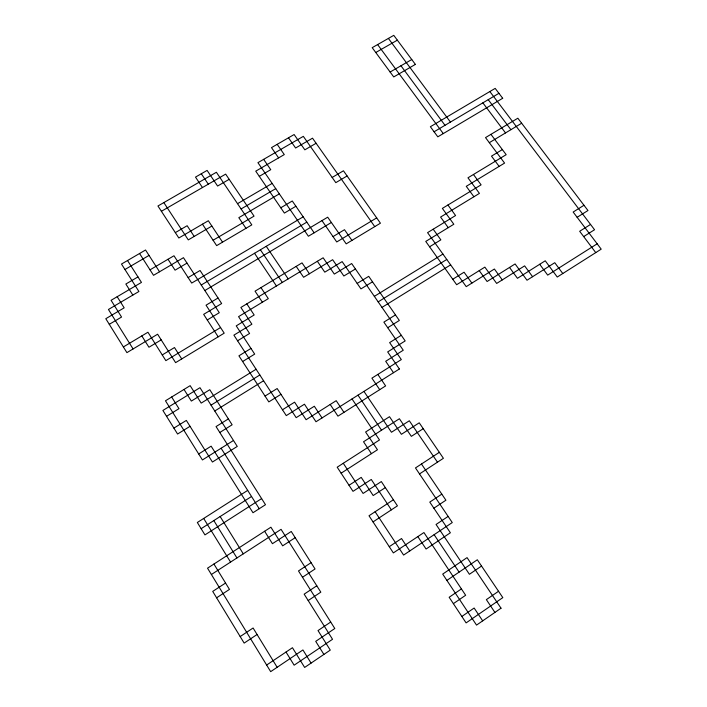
<?xml version="1.0" encoding="UTF-8"?>
<svg xmlns="http://www.w3.org/2000/svg" width="707" height="707" viewBox="0 0 707 707"><rect width="100%" height="100%" fill="white"/><g stroke="black" fill="none" stroke-linecap="round" stroke-linejoin="round"><path stroke-width="1.06" d="M461.857 616.46L474.141 608.029L482.678 620.861M498.541 591.273L486.363 599.633L494.918 612.412M461.424 588.913L449.157 597.265L466.107 622.894L502.818 597.627L477.322 559.776L446.886 580.403M453.381 603.645L465.648 595.267L423.926 532.548L393.348 552.918L369.01 515.757L393.392 499.752M481.547 566.042L469.404 574.287L436.06 524.47L448.132 516.428M266.636 665.04L292.451 647.718L304.646 667.443L330.275 650.113L318.017 630.564L330.717 622.036M257.074 634.506L244.154 643.096L212.719 591.406L225.56 583.036M308.19 600.543L320.819 592.157L281.068 529.34L211.393 574.508M389.265 546.679L401.532 538.531L409.733 550.974M240.177 636.565L253.097 628.002L277.153 667.293M316.789 585.794L304.169 594.154L332.537 639.287L294.13 665.19L286.017 652.031M433.877 508.192L445.914 500.211L421.469 464.013M302.481 577.266L315.057 568.976L291.249 531.47L272.442 543.692L264.63 531.257M441.813 494.14L429.785 502.094L450.377 532.769L426.082 549.03L417.837 536.604M311.053 562.684L298.495 570.947L334.8 628.514L315.72 641.346L323.886 654.426M373.04 521.907L397.44 505.85L381.329 481.564L363.098 493.442L343.275 463.279M419.516 473.929L443.404 458.295L419.233 422.813L401.408 434.319L389.504 416.697L365.599 432.004L377.458 449.767L341.127 473.204M216.607 597.804L229.466 589.408L213.929 564.045M385.342 487.609L373.19 495.545L361.215 477.375L349.037 485.276M439.347 452.339L415.477 467.928L452.268 522.561L403.6 555.066L375.125 511.744M295.19 537.682L282.659 545.839L270.905 527.201L207.531 568.181L270.675 671.65L302.923 649.954L311.071 663.095M423.228 428.689L411.35 436.369L399.402 418.73L363.531 441.769L371.431 453.655M261.625 498.594L204.95 534.899L197.333 522.491L247.689 490.393M201.133 528.686L251.533 496.491M597.168 243.809L547.695 275.12L539.706 264.285M583.673 236.589L594.552 229.74L489.845 91.548M233.487 440.479L202.423 459.948L165.473 400.789L190.165 385.668L201.195 403.105L256.102 369.248M282.482 409.768L294.598 402.168L306.087 419.711L336.205 400.692L343.956 412.349M401.284 335.295L389.637 342.595L401.32 359.58L371.909 378.148L379.712 389.663M590.539 224.446L579.669 231.277L595.754 252.62M219.789 432.49L232.126 424.792L209.793 389.716L191.35 401.072L184.014 389.442M280.944 394.329L268.819 401.894L238.922 355.824L250.976 348.436M387.728 327.712L399.34 320.474L368.727 276.34L357.176 283.419M583.982 205.277L573.156 212.038L601.206 249.156L557.257 277.038L545.247 260.795L517.444 278.311L509.517 267.449M198.676 453.965L211.137 446.17L252.982 512.734L265.487 504.71L216.05 426.577L228.379 418.906M577.133 217.296L587.968 210.518L517.842 118.219L485.523 137.6L504.586 163.087L466.267 186.33L473.92 196.758M265.045 396.079L277.162 388.541L296.18 417.66L314.323 406.242L322.03 417.934M395.478 314.907L383.874 322.127L403.255 350.23L385.695 361.286L393.499 372.704M452.754 279.256L464.066 272.213L471.887 283.109M190.033 426.312L177.581 434.027L162.902 410.449L199.975 387.692L237.26 446.426L212.418 462.033L186.339 420.418L173.895 428.106M214.769 410.988L263.587 380.746M381.992 307.395L450.642 264.869M211.057 405.146L259.84 374.993M378.165 301.862L446.771 259.46M166.56 416.317L178.977 408.673L171.66 396.998M374.348 296.348L442.918 254.069M242.625 361.524L254.688 354.119L236.235 325.865L254.167 314.986L246.831 303.86M372.518 281.81L360.959 288.898L342.153 261.617L324.778 272.16L317.346 261.281M429.582 246.787L440.85 239.867L433.197 229.209M237.57 340.792L249.589 333.465L238.559 316.639L268.307 298.637L260.963 287.608M355.418 268.969L343.858 276.013L332.644 259.699L303.586 277.285L296.198 266.38M162.248 354.932L174.488 347.544L181.726 358.935M502.359 149.575L491.498 156.132L499.142 166.384M220.557 327.535L165.853 360.641L147.94 332.246L123.371 346.943M161.196 339.881L148.947 347.243L141.815 335.905M333.032 236.598L344.503 229.704L351.936 240.398M489.315 142.673L521.651 123.23M207.266 319.953L219.294 312.715L183.466 257.684L153.525 275.315L139.553 253.504M376.69 217.889L336.735 241.962L321.977 220.611M218.03 298L206.055 305.185L224.207 333.165L175.601 362.647L157.617 334.225L126.915 352.634L105.794 318.707L124.167 307.837L117.176 296.71M204.844 290.524L327.703 217.19L346.2 243.862L380.428 223.191L343.452 170.794L332.166 177.457M331.38 222.493L308.385 236.253L257.931 162.663L303.33 136.354L335.807 182.653L347.11 175.972M303.17 216.837L191.703 283.074L173.975 255.766L150.017 269.835M201.256 285.009L306.82 222.148M109.285 324.319L121.56 317.045L111.079 300.307L141.462 282.411L127.516 260.521M188.133 277.577L200.072 270.498L221.653 303.542L203.651 314.359L218.18 336.824M434.089 131.767L498.939 93.324M187.001 263.119L175.062 270.171L168.01 259.266M280.776 207.778L292.283 200.991L314.147 232.806M295.897 206.258L284.391 213.072L255.748 171.156L284.285 154.586L277.179 144.343M137.962 276.923L125.855 284.028L132.845 295.084M279.327 193.868L238.825 217.668L245.983 228.317M213.09 240.239L254.043 216.13L225.666 174.125L161.399 211.296M211.87 226.072L188.283 239.894L163.838 202.591M241.087 208.945L275.739 188.636M175.336 232.621L187.161 225.719L194.195 236.43M124.953 269.508L149.027 255.421M237.525 203.669L272.16 183.413M259.292 176.352L270.754 169.68L263.649 159.349M316.109 143.274L304.841 149.831L294.13 134.533L271.497 147.622L278.593 157.882M229.183 179.331L217.597 186.038L207.107 170.414L195.503 177.104L202.467 187.541M390.131 72.026L411.766 59.538M375.771 52.504L397.352 40.166M488.237 99.669L510.922 129.681M482.872 102.851L505.532 132.925M490.941 134.348L506.177 154.683L467.963 177.81L479.426 193.391L440.585 217.067L448.238 227.663M388.399 38.417L450.447 122.072M562.79 273.529L554.765 262.704L527.007 280.228L515.094 263.95L487.096 281.51L479.24 270.622M400.966 65.769L445.003 125.298M377.609 44.576L443.28 133.588M473.451 174.488L481.096 184.845L442.361 208.397L453.823 224.243L425.755 241.423L456.651 284.718L484.861 267.122L496.668 283.436L524.629 265.867L532.583 276.711M447.929 205.012L455.573 215.538L427.576 232.638L466.231 286.644L494.396 269.031L502.279 279.901M374.754 226.62L312.521 138.183L295.614 148.002L288.491 137.794M309.419 273.759L302.022 262.871L255.05 291.169L262.385 302.225M377.821 374.418L385.624 385.916L337.946 416.158L330.204 404.475M437.456 462.192L409.318 420.771L391.466 432.26L363.946 391.404M266.247 246.31L288.182 278.894M260.397 249.792L282.314 282.438M357.998 395.169L381.524 430.21M201.309 173.754L208.291 184.174M254.538 253.283L276.437 285.99M352.033 398.942L379.491 439.966L337.195 467.194L353.014 491.338L371.272 479.47L391.36 509.853M434.125 534.686L459.108 572.122M222.537 242.148L208.335 220.743L178.836 237.994L157.944 205.993L216.386 172.269L251.807 224.879L216.651 245.629L202.467 224.172M159.543 271.771L145.545 250.004L121.489 264.047L138.917 291.496L108.436 309.48L133.084 348.94M221.097 448.238L259.248 508.722M220.142 516.543L243.279 553.837M213.823 520.582L236.933 557.956M203.678 518.452L230.57 562.074M501.024 608.206L476.536 625.103L442.706 574.093L467.062 557.62L501.024 608.206M399.375 368.983L315.985 421.752L304.452 404.201L286.291 415.619L233.893 335.145L251.886 324.204L240.875 307.457L323.143 257.79L334.314 274.086L351.662 263.534L405.173 340.915L387.675 351.918L399.375 368.983M502.695 98.282L437.81 136.831L430.377 126.721L495.183 88.384L502.695 98.282M415.389 64.408L393.737 76.93L372.2 47.661L393.772 35.35L415.389 64.408"/></g></svg>
